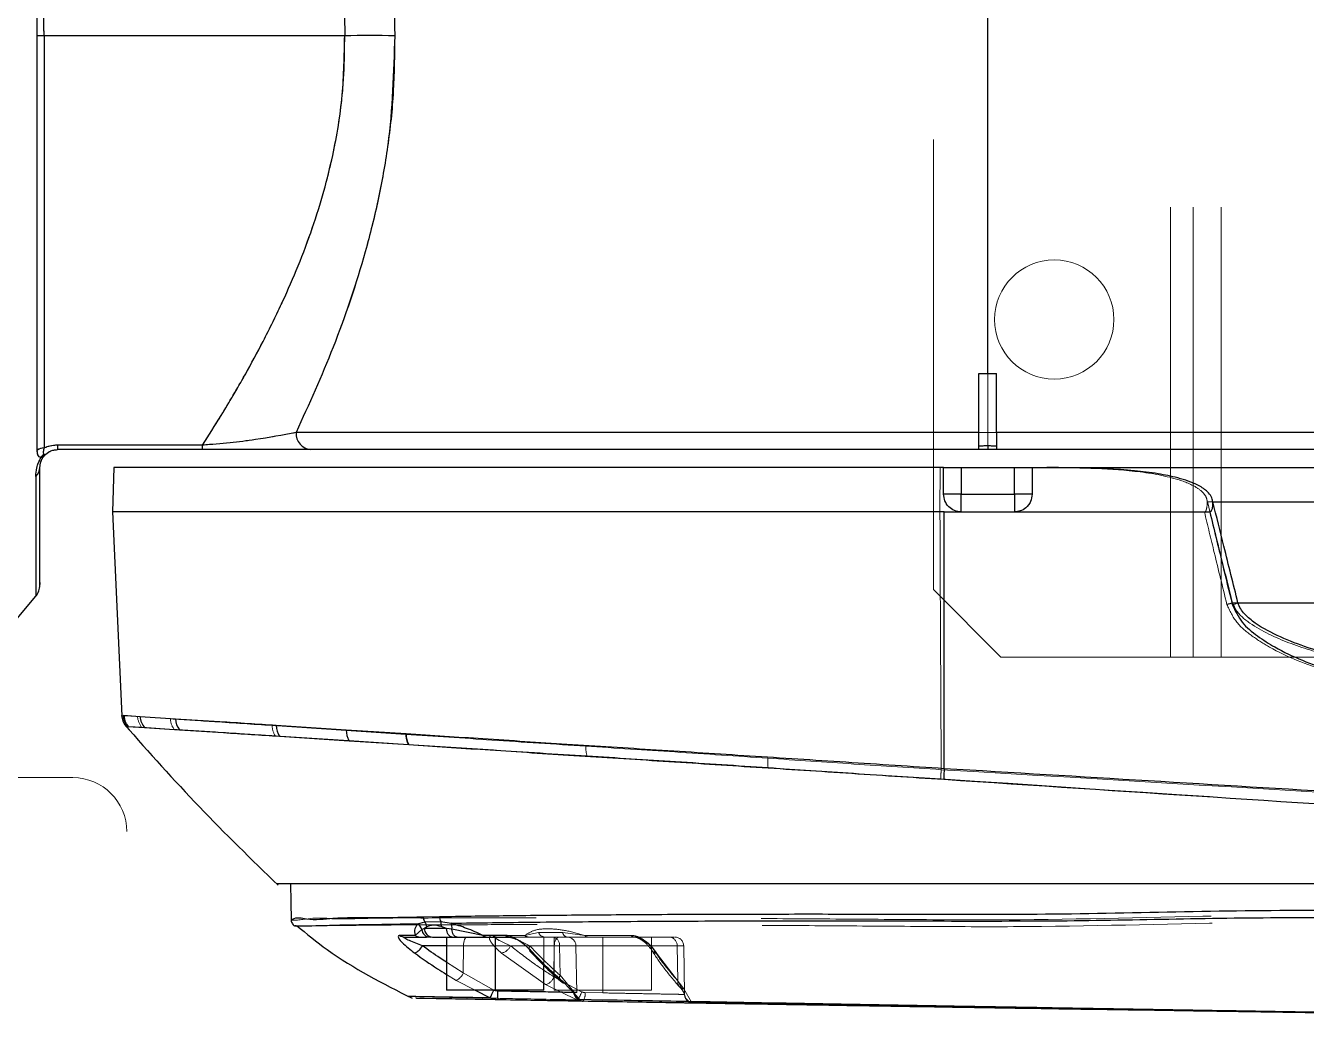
# Model space of a CAD drawing. Header units: millimetres. Extents: x 126 to 938, y 244 to 707.
# Drawn here: x 762.208 to 765.823, y 558.313 to 561.16 of the extents above; entities that cross this region are included whole.
import ezdxf

# ---------------------------------------------------------------- set-up
doc = ezdxf.new("R2010")
doc.units = ezdxf.units.MM
doc.linetypes.add('HIDDEN', pattern=[1.905, 1.27, -0.635])

msp = doc.modelspace()

# ---------------------------------------------------------------- linework, layer by layer
at = {"color": 7, "linetype": 'HIDDEN', "lineweight": 18}
for p, q in [((765.4393, 559.3777), (765.4393, 563.8227)), ((765.4393, 559.3777), (765.4393, 563.8227)), ((765.5033, 559.3777), (765.5033, 563.8227)), ((765.5828, 559.3777), (765.5828, 563.8227)), ((764.7703, 559.5682), (764.7703, 563.6322)), ((764.7703, 559.5682), (764.7703, 563.6322)), ((763.1082, 561.188), (763.109, 561.1312)), ((763.25, 561.1312), (763.2491, 561.188)), ((764.9237, 560.0112), (764.9237, 561.188)), ((762.2412, 561.1309), (762.2412, 559.9611)), ((762.2604, 559.9678), (762.2604, 561.1312)), ((762.2604, 561.1312), (763.109, 561.1312)), ((764.8987, 560.1778), (764.8987, 559.9729)), ((764.9487, 560.1779), (764.9487, 559.9729)), ((762.9718, 560.0112), (764.9237, 560.0112)), ((764.9237, 559.963), (764.9237, 560.0112)), ((764.9237, 560.0112), (766.1195, 560.0112)), ((762.2987, 559.9756), (762.7075, 559.9756)), ((762.2987, 559.963), (762.2987, 559.9756)), ((762.2987, 559.963), (762.7075, 559.963)), ((762.7075, 559.963), (762.7075, 559.9756)), ((762.7075, 559.963), (763.0136, 559.963)), ((763.0136, 559.963), (764.9237, 559.963)), ((764.8987, 559.9729), (764.8987, 559.963)), ((764.9237, 559.963), (766.1069, 559.963)), ((764.9487, 559.9729), (764.9487, 559.963)), ((762.2518, 559.9406), (762.262, 559.947)), ((762.2613, 559.9462), (762.2621, 559.947)), ((762.237, 559.549), (762.237, 559.8875)), ((762.2487, 559.9129), (762.2487, 559.5882)), ((764.7891, 559.9123), (762.4576, 559.9123)), ((764.7888, 559.7873), (764.7891, 559.9123)), ((765.0753, 559.9123), (764.7891, 559.9123)), ((764.7992, 559.8373), (764.7992, 559.9123)), ((765.0492, 559.9123), (765.0492, 559.8373)), ((766.6178, 559.9123), (765.0753, 559.9123)), ((766.686, 559.8157), (765.5439, 559.8157)), ((764.7888, 559.7873), (762.4532, 559.7873)), ((765.5352, 559.7873), (764.7888, 559.7873)), ((764.8492, 559.7873), (764.8025, 559.7873)), ((764.9992, 559.7873), (764.8492, 559.7873)), ((764.7703, 559.5682), (764.9608, 559.3777)), ((764.9608, 559.3777), (764.7703, 559.5682)), ((766.6928, 559.5303), (765.6148, 559.5303)), ((765.4393, 559.3777), (764.9608, 559.3777)), ((765.4393, 559.3777), (764.9608, 559.3777)), ((765.5033, 559.3777), (765.4393, 559.3777)), ((765.5828, 559.3777), (765.4393, 559.3777)), ((765.8488, 559.3777), (765.5033, 559.3777)), ((765.5033, 559.3777), (765.5828, 559.3777)), ((765.9284, 559.3777), (765.5828, 559.3777)), ((762.485, 559.2121), (762.4869, 559.2119)), ((762.4869, 559.2119), (762.5244, 559.2094)), ((762.5244, 559.2094), (762.617, 559.2032)), ((762.4989, 559.1818), (762.4971, 559.1819)), ((762.5362, 559.1794), (762.4989, 559.1818)), ((762.6279, 559.1735), (762.5362, 559.1794)), ((762.9042, 559.1842), (763.1135, 559.1704)), ((763.1208, 559.1417), (762.913, 559.1551)), ((763.1135, 559.1704), (763.2817, 559.1593)), ((763.2879, 559.1309), (763.1208, 559.1417)), ((762.3417, 559.0372), (760.4239, 559.0372)), ((762.3417, 559.0372), (760.4239, 559.0372)), ((763.2777, 558.5873), (763.454, 558.5873)), ((763.3396, 558.5873), (763.3497, 558.5873)), ((763.3497, 558.5873), (763.3569, 558.5873)), ((763.3958, 558.5873), (763.5333, 558.5873)), ((763.5333, 558.5873), (763.454, 558.5873)), ((763.5333, 558.5873), (763.5333, 558.4373)), ((763.6708, 558.5873), (763.5333, 558.5873)), ((763.5375, 558.5873), (763.7153, 558.5873)), ((763.627, 558.5873), (763.5375, 558.5873)), ((763.573, 558.5873), (763.6955, 558.5873)), ((763.6167, 558.592), (763.6563, 558.5998)), ((763.6726, 558.5873), (763.627, 558.5873)), ((763.6563, 558.5998), (763.7241, 558.5998)), ((763.6708, 558.5071), (763.6708, 558.5873)), ((763.7365, 558.5873), (763.6726, 558.5873)), ((763.7, 558.5873), (763.8375, 558.5873)), ((763.7, 558.5873), (763.7, 558.4373)), ((763.7153, 558.5873), (764.0387, 558.5873)), ((763.7241, 558.5998), (763.7862, 558.592)), ((763.7954, 558.5873), (763.7365, 558.5873)), ((763.9254, 558.5873), (763.7954, 558.5873)), ((763.8375, 558.5873), (763.8375, 558.4373)), ((763.8375, 558.5873), (763.8375, 558.4373)), ((763.975, 558.5873), (763.8375, 558.5873)), ((763.9254, 558.5873), (764.0244, 558.5873)), ((763.975, 558.4373), (763.975, 558.5873)), ((763.4442, 558.5627), (763.3958, 558.5627)), ((763.4437, 558.4861), (763.4442, 558.5627)), ((763.4442, 558.5627), (763.7614, 558.5627)), ((763.676, 558.4532), (763.5517, 558.5421)), ((763.577, 558.5627), (763.7003, 558.5627)), ((763.6312, 558.5627), (763.7154, 558.5627)), ((763.7003, 558.5627), (763.6993, 558.4751)), ((763.8375, 558.5627), (763.7003, 558.5627)), ((763.7614, 558.5627), (763.7154, 558.5627)), ((763.7154, 558.5627), (763.7166, 558.4794)), ((763.7614, 558.5627), (763.7637, 558.4304)), ((763.8375, 558.5627), (764.0646, 558.5627)), ((763.8375, 558.5627), (763.8375, 558.4296)), ((764.0474, 558.5627), (763.9735, 558.5627)), ((763.9893, 558.542), (764.0665, 558.441)), ((764.049, 558.4634), (764.0474, 558.5627)), ((764.068, 558.4256), (764.0656, 558.5627)), ((763.4437, 558.4861), (763.3958, 558.5166)), ((763.3958, 558.482), (763.4232, 558.4647)), ((763.5294, 558.4374), (763.4437, 558.4861)), ((763.6993, 558.4751), (763.7776, 558.4326)), ((763.7166, 558.4794), (763.7558, 558.4329)), ((763.3958, 558.4373), (763.5333, 558.4373)), ((763.4232, 558.4647), (763.4767, 558.4373)), ((763.5333, 558.4373), (763.6708, 558.4373)), ((763.7641, 558.4099), (763.676, 558.4532)), ((763.7, 558.4373), (763.8375, 558.4373)), ((763.975, 558.4373), (763.8375, 558.4373)), ((764.0679, 558.4267), (764.049, 558.4634)), ((764.0665, 558.441), (764.0881, 558.4037)), ((763.7584, 558.4305), (763.7637, 558.4304)), ((763.7641, 558.4099), (763.7812, 558.406)), ((763.7686, 558.412), (763.7654, 558.413)), ((763.7731, 558.4088), (763.7742, 558.4095)), ((763.7871, 558.4306), (763.8375, 558.4296)), ((764.0684, 558.4222), (764.068, 558.4256)), ((764.0925, 558.4007), (764.0881, 558.4037)), ((764.0881, 558.4037), (764.1489, 558.4026))]:
    msp.add_line(p, q, dxfattribs=at)
at = {"color": 7, "linetype": 'Continuous', "lineweight": 25}
for p, q in [((763.1082, 561.188), (763.109, 561.1312)), ((764.9237, 560.178), (764.9237, 561.188)), ((762.2412, 559.9611), (762.2412, 561.1309)), ((762.2604, 561.1312), (762.2604, 559.9678)), ((763.109, 561.1312), (762.2604, 561.1312)), ((764.8987, 560.0112), (764.8987, 560.1778)), ((764.9487, 560.0112), (764.9487, 560.1779)), ((764.8987, 560.0112), (762.9718, 560.0112)), ((764.8987, 559.963), (764.8987, 560.0112)), ((766.1195, 560.0112), (764.9487, 560.0112)), ((764.9487, 560.0112), (764.9487, 559.963)), ((762.7075, 559.9756), (762.2987, 559.9756)), ((762.2987, 559.9756), (762.2987, 559.963)), ((762.7075, 559.963), (762.2987, 559.963)), ((762.7075, 559.963), (762.7075, 559.9756)), ((763.0136, 559.963), (762.7075, 559.963)), ((764.8987, 559.963), (763.0136, 559.963)), ((764.9237, 559.963), (764.8987, 559.963)), ((764.9237, 559.9734), (764.9237, 559.963)), ((764.9487, 559.963), (764.9237, 559.963)), ((766.0959, 559.963), (764.9487, 559.963)), ((762.262, 559.947), (762.2518, 559.9406)), ((762.2613, 559.9462), (762.2623, 559.9473)), ((762.2621, 559.947), (762.2623, 559.9473)), ((762.237, 559.8875), (762.237, 559.549)), ((762.4576, 559.9123), (762.4532, 559.7873)), ((764.7992, 559.9123), (762.4576, 559.9123)), ((764.7992, 559.8373), (764.7992, 559.9123)), ((764.7992, 559.9123), (764.8492, 559.9123)), ((764.8492, 559.9123), (764.8492, 559.8373)), ((764.8492, 559.9123), (764.9992, 559.9123)), ((764.9992, 559.8373), (764.9992, 559.9123)), ((764.9992, 559.9123), (765.0492, 559.9123)), ((765.0492, 559.9123), (765.0904, 559.9123)), ((765.0492, 559.9123), (765.0492, 559.8373)), ((765.0904, 559.9123), (766.6178, 559.9123)), ((764.8492, 559.8373), (764.7992, 559.8373)), ((764.8492, 559.7873), (764.8492, 559.8373)), ((764.8492, 559.8373), (764.9992, 559.8373)), ((764.9992, 559.8373), (764.9992, 559.7873)), ((765.0492, 559.8373), (764.9992, 559.8373)), ((765.5592, 559.8157), (766.686, 559.8157)), ((762.4532, 559.7873), (762.4804, 559.2119)), ((764.801, 559.7873), (762.4532, 559.7873)), ((764.801, 559.0624), (764.801, 559.7873)), ((764.801, 559.7873), (764.8025, 559.7873)), ((764.8025, 559.7873), (764.9992, 559.7873)), ((764.9992, 559.7873), (765.5505, 559.7873)), ((762.1798, 559.4808), (762.237, 559.549)), ((765.63, 559.5303), (766.6928, 559.5303)), ((762.5317, 559.2091), (762.4836, 559.2122)), ((762.4836, 559.2122), (762.485, 559.2121)), ((762.6311, 559.2027), (762.5317, 559.2091)), ((762.4958, 559.182), (762.5436, 559.1789)), ((762.4971, 559.1819), (762.4958, 559.182)), ((762.5436, 559.1789), (762.6424, 559.1724)), ((763.1134, 559.1715), (762.9156, 559.1843)), ((763.2824, 559.1606), (763.1134, 559.1715)), ((762.925, 559.1541), (763.1216, 559.1413)), ((763.1216, 559.1413), (763.2895, 559.1304)), ((769.3642, 558.7373), (762.9185, 558.7373)), ((762.9717, 558.6184), (762.9716, 558.6184)), ((763.3154, 558.6249), (763.3347, 558.6303)), ((763.3307, 558.6445), (763.3762, 558.6452)), ((763.3405, 558.6161), (763.3338, 558.6118)), ((763.3347, 558.6303), (763.3801, 558.631)), ((763.3801, 558.631), (763.409, 558.6263)), ((763.3966, 558.6118), (763.3816, 558.6168)), ((763.3076, 558.5921), (763.2649, 558.5921)), ((763.2777, 558.5873), (763.3201, 558.5873)), ((763.3262, 558.6087), (763.3076, 558.5921)), ((763.3201, 558.5873), (763.3396, 558.5873)), ((763.3338, 558.6118), (763.3262, 558.6087)), ((763.3966, 558.6118), (763.3338, 558.6118)), ((763.3569, 558.5873), (763.4124, 558.5873)), ((763.3958, 558.5873), (763.3958, 558.4373)), ((763.4115, 558.6094), (763.3966, 558.6118)), ((763.499, 558.5921), (763.4115, 558.6094)), ((763.4124, 558.5873), (763.426, 558.5873)), ((763.426, 558.5873), (763.5101, 558.5873)), ((763.5623, 558.5921), (763.499, 558.5921)), ((763.5101, 558.5873), (763.573, 558.5873)), ((763.5333, 558.5873), (763.5333, 558.4373)), ((763.3958, 558.5627), (763.3282, 558.5627)), ((763.6708, 558.4373), (763.6708, 558.5071)), ((763.5333, 558.4373), (763.3958, 558.4373)), ((763.4767, 558.4373), (763.5194, 558.4153)), ((763.6708, 558.4373), (763.5333, 558.4373)), ((763.7722, 558.4107), (763.7281, 558.4578)), ((763.7728, 558.4107), (763.7686, 558.412)), ((763.8378, 558.4095), (763.7722, 558.4107))]:
    msp.add_line(p, q, dxfattribs=at)
at = {"color": 7, "linetype": 'Continuous', "lineweight": 25, "flags": 128}
for points in [[(763.2491, 561.188), (763.2496, 561.1562), (763.25, 561.1312)], [(762.9558, 558.7373), (762.9567, 558.6863), (762.9576, 558.6353)], [(763.4124, 558.5873), (763.4094, 558.5877), (763.4064, 558.5891), (763.4037, 558.5914), (763.4013, 558.5944), (763.3993, 558.5981), (763.3979, 558.6024), (763.3969, 558.607), (763.3966, 558.6118)], [(763.426, 558.5873), (763.4234, 558.5877), (763.4208, 558.5889), (763.4184, 558.5909), (763.4163, 558.5936), (763.4145, 558.5969), (763.413, 558.6008), (763.412, 558.605), (763.4115, 558.6094)], [(763.5409, 558.4102), (763.4111, 558.4125), (763.3333, 558.4139), (763.3214, 558.4141)]]:
    msp.add_lwpolyline(points, dxfattribs=at)
at = {"color": 7, "linetype": 'HIDDEN', "lineweight": 18, "flags": 128}
for points in [[(763.454, 558.5873), (763.4521, 558.5868), (763.4503, 558.5854), (763.4486, 558.5831), (763.4471, 558.5801), (763.4459, 558.5764), (763.445, 558.5721), (763.4444, 558.5675), (763.4442, 558.5627)], [(763.5265, 558.592), (763.5763, 558.592), (763.6167, 558.592)], [(763.7003, 558.5627), (763.7006, 558.5675), (763.7015, 558.5721), (763.7029, 558.5764), (763.7048, 558.5801), (763.707, 558.5831), (763.7096, 558.5854), (763.7124, 558.5868), (763.7153, 558.5873)], [(763.7862, 558.592), (763.8586, 558.592), (763.9171, 558.592)], [(763.7558, 558.4329), (763.7558, 558.429), (763.756, 558.4274)], [(763.7593, 558.4241), (763.7589, 558.4258), (763.7584, 558.4305)]]:
    msp.add_lwpolyline(points, dxfattribs=at)
at = {"color": 7, "linetype": 'Continuous', "lineweight": 25}
for centre, radius, start, end in [((762.2589, 560.6325), 0.4987, 89.827, 92.0275), ((763.1795, 556.8513), 4.2805, 89.0564, 90.9436), ((763.0178, 560.0089), 0.0461, 177.1193, 264.6729), ((762.2597, 559.9389), 0.0289, 88.7414, 129.853), ((762.2736, 559.9292), 0.0246, 122.2694, 152.4144), ((762.2941, 559.9153), 0.0449, 141.9252, 163.292), ((762.2135, 559.9137), 0.0352, 311.8702, 358.855), ((762.1988, 559.5811), 0.0499, 319.982, 0.0279), ((765.2468, 561.0442), 1.5617, 283.5975, 284.2047), ((762.5335, 559.2148), 0.05, 182.9803, 220.9769), ((762.5821, 559.2115), 0.0504, 182.697, 220.3171), ((762.6824, 559.2047), 0.0514, 182.1324, 218.8191), ((762.9707, 559.1849), 0.0551, 180.6107, 214.0588), ((763.1723, 559.1713), 0.059, 179.8067, 210.5887), ((763.3455, 559.1595), 0.0631, 179.058, 207.4798), ((763.3003, 558.6031), 0.0265, 12.2451, 55.2907), ((763.3595, 558.6449), 0.0288, 180.7031, 210.3922), ((763.3124, 558.613), 0.0282, 6.4305, 37.9495), ((763.4056, 558.6455), 0.0293, 180.6939, 209.7635), ((763.3526, 558.6209), 0.0292, 351.7881, 20.0848), ((763.3846, 558.6141), 0.0273, 350.2467, 26.71), ((763.2779, 558.6072), 0.02, 229.2122, 269.4722), ((763.3204, 558.6065), 0.0192, 228.3922, 269.3616), ((763.3503, 558.6115), 0.0242, 186.4421, 268.8015), ((763.3579, 558.6113), 0.0241, 178.8706, 267.7819), ((763.5105, 558.6033), 0.0161, 224.2737, 268.7762), ((763.5734, 558.6024), 0.0151, 222.7881, 268.478), ((763.2901, 558.5817), 0.0426, 292.2779, 333.4644), ((763.6417, 558.5543), 0.012, 192.3266, 268.2934), ((763.1361, 558.6019), 0.4264, 334.0546, 337.303), ((763.7359, 558.4252), 0.1956, 177.1924, 184.3929), ((763.7286, 558.4708), 0.013, 219.9801, 267.4448), ((763.7763, 558.4309), 0.0206, 189.7855, 258.4715), ((763.786, 558.4322), 0.0279, 196.8737, 222.8793)]:
    msp.add_arc(centre, radius, start, end, dxfattribs=at)
at = {"color": 7, "linetype": 'HIDDEN', "lineweight": 18}
for centre, radius, start, end in [((762.2589, 560.6325), 0.4987, 89.827, 92.0275), ((763.1795, 556.8513), 4.2805, 89.0564, 90.9436), ((765.1115, 560.3302), 0.1683, 0.0003, 179.9997), ((765.1115, 560.3302), 0.1683, 0.0003, 179.9997), ((765.1115, 560.3302), 0.1683, 180, 0), ((765.1115, 560.3302), 0.1683, 180, 0), ((763.0178, 560.0089), 0.0461, 177.1193, 264.6729), ((762.2597, 559.9389), 0.0289, 88.7414, 129.853), ((762.2736, 559.9292), 0.0246, 122.2694, 152.4144), ((762.2543, 559.9275), 0.00329, 156.5638, 167.2693), ((762.2135, 559.9137), 0.0352, 311.8702, 358.855), ((764.8492, 559.8373), 0.05, 180.0049, 270.0019), ((764.9992, 559.8373), 0.05, 269.9981, 359.9951), ((1151.9691, 561.3362), 387.1833, 180.229213, 180.336877), ((765.2108, 561.129), 1.649, 283.6035, 284.1789), ((762.5368, 559.2145), 0.05, 182.9489, 220.7791), ((762.5749, 559.2118), 0.0505, 182.7777, 219.9421), ((762.6682, 559.2052), 0.0513, 182.1987, 218.1893), ((762.9596, 559.185), 0.0554, 180.7718, 212.6461), ((763.1732, 559.1703), 0.0597, 179.9073, 208.6236), ((763.3458, 559.1584), 0.0642, 179.1842, 205.3453), ((763.8787, 559.1225), 0.0893, 177.8622, 195.6543), ((764.4662, 559.0827), 0.1632, 176.7124, 186.0412), ((762.3416, 558.8848), 0.1524, 0.0001, 89.9977), ((762.3416, 558.8848), 0.1524, 0.0001, 89.9977), ((763.5379, 558.6031), 0.0158, 224.2754, 268.7138), ((763.6275, 558.6018), 0.0145, 222.1346, 268.3778), ((763.674, 558.6059), 0.0187, 199.0384, 265.794), ((763.6927, 558.5646), 0.0228, 355.1556, 83.0436), ((763.7393, 558.6024), 0.0154, 189.6482, 259.4742), ((763.7364, 558.5623), 0.025, 0.9886, 90.0037), ((763.7959, 558.5995), 0.0123, 217.7537, 267.3703), ((763.926, 558.598), 0.0108, 213.8284, 266.3256), ((764.0234, 558.5632), 0.024, 358.6698, 87.5989), ((764.0406, 558.5622), 0.025, 1.012, 89.994), ((763.5438, 558.5777), 0.0365, 282.4358, 335.6352), ((763.6484, 558.5553), 0.0187, 156.6231, 190.9218), ((763.9896, 558.5585), 0.0166, 165.4955, 268.9172), ((763.4072, 558.5005), 0.0392, 294.1447, 338.4666), ((763.6679, 558.4851), 0.033, 284.1126, 342.2883), ((763.7331, 558.4728), 0.0178, 158.3769, 215.6445), ((763.7304, 558.4454), 0.049, 313.5251, 344.7561), ((764.0675, 558.4597), 0.0188, 168.7753, 267.1115), ((763.7829, 558.4302), 0.0242, 224.361, 268.8649), ((763.7548, 558.4253), 0.0327, 323.7511, 9.2322), ((764.0919, 558.4274), 0.024, 181.6105, 261.0609), ((764.0929, 558.4257), 0.025, 180.9948, 269.033)]:
    msp.add_arc(centre, radius, start, end, dxfattribs=at)
at = {"color": 7, "linetype": 'Continuous', "lineweight": 25}
for points, knots in [([(762.2412, 561.1309), (762.2412, 561.1416), (762.2411, 561.1606), (762.2406, 561.1796), (762.2404, 561.188)], [0, 0, 0, 0, 0.559889, 1, 1, 1, 1]), ([(762.2604, 561.1312), (762.2603, 561.1418), (762.2602, 561.1607), (762.2598, 561.1796), (762.2595, 561.188)], [0, 0, 0, 0, 0.560534, 1, 1, 1, 1]), ([(762.7075, 559.9756), (762.7252, 560.0035), (762.7668, 560.0689), (762.824, 560.1665), (762.8822, 560.2738), (762.9323, 560.3761), (762.979, 560.4828), (763.018, 560.5866), (763.0506, 560.6907), (763.0815, 560.8152), (763.1058, 560.9616), (763.1079, 561.0752), (763.109, 561.1312)], [0, 0, 0, 0, 0.079806, 0.187328, 0.273324, 0.374557, 0.462581, 0.554624, 0.642526, 0.725875, 0.864602, 1, 1, 1, 1]), ([(763.25, 561.1312), (763.2495, 561.0789), (763.2487, 560.9743), (763.2319, 560.8199), (763.2051, 560.6688), (763.1576, 560.4785), (763.083, 560.2572), (763.0078, 560.091), (762.9718, 560.0112)], [0, 0, 0, 0, 0.134762, 0.269503, 0.399506, 0.530144, 0.774554, 1, 1, 1, 1]), ([(764.8987, 560.1778), (764.9034, 560.1778), (764.9117, 560.178), (764.92, 560.178), (764.9237, 560.178)], [0, 0, 0, 0, 0.559875, 1, 1, 1, 1]), ([(764.9237, 560.178), (764.9284, 560.178), (764.9367, 560.178), (764.945, 560.1779), (764.9487, 560.1779)], [0, 0, 0, 0, 0.560078, 1, 1, 1, 1]), ([(762.9718, 560.0112), (762.9336, 560.0041), (762.8718, 559.9926), (762.7835, 559.9815), (762.7335, 559.9777), (762.7075, 559.9756)], [0, 0, 0, 0, 0.436499, 0.706567, 1, 1, 1, 1]), ([(762.2518, 559.9406), (762.25, 559.9412), (762.246, 559.9425), (762.2418, 559.9504), (762.2414, 559.9568), (762.2412, 559.9611)], [0, 0, 0, 0, 0.226373, 0.489828, 1, 1, 1, 1]), ([(762.2604, 559.9678), (762.2595, 559.9641), (762.2582, 559.9592), (762.258, 559.9525), (762.2598, 559.9508), (762.2605, 559.95)], [0, 0, 0, 0, 0.615186, 0.838298, 1, 1, 1, 1]), ([(762.2987, 559.9756), (762.2912, 559.9752), (762.278, 559.9744), (762.2657, 559.9698), (762.2604, 559.9678)], [0, 0, 0, 0, 0.569793, 1, 1, 1, 1]), ([(762.2605, 559.95), (762.2617, 559.9497), (762.2636, 559.9491), (762.2625, 559.9476), (762.262, 559.947)], [0, 0, 0, 0, 0.582197, 1, 1, 1, 1]), ([(762.262, 559.947), (762.2668, 559.9511), (762.2745, 559.9578), (762.2859, 559.9615), (762.2932, 559.9628), (762.2969, 559.9629), (762.2987, 559.963)], [0, 0, 0, 0, 0.4593183, 0.7304557, 0.8654785, 1, 1, 1, 1]), ([(764.9237, 559.9734), (764.919, 559.9734), (764.9107, 559.9733), (764.9024, 559.973), (764.8987, 559.9729)], [0, 0, 0, 0, 0.5602145, 1, 1, 1, 1]), ([(764.9487, 559.9729), (764.944, 559.973), (764.9357, 559.9733), (764.9274, 559.9734), (764.9237, 559.9734)], [0, 0, 0, 0, 0.559709, 1, 1, 1, 1]), ([(762.237, 559.8875), (762.2376, 559.8955), (762.2385, 559.9088), (762.2442, 559.9267), (762.2493, 559.936), (762.2518, 559.9406)], [0, 0, 0, 0, 0.430753, 0.715266, 1, 1, 1, 1]), ([(762.2487, 559.9129), (762.2492, 559.9183), (762.2498, 559.9254), (762.2528, 559.9329), (762.2543, 559.9361), (762.2556, 559.9384), (762.2571, 559.9406), (762.2591, 559.9436), (762.2609, 559.9456), (762.262, 559.947)], [0, 0, 0, 0, 0.428133, 0.569995, 0.641283, 0.712706, 0.78432, 0.855972, 1, 1, 1, 1]), ([(762.2487, 559.5882), (762.2487, 559.5876), (762.2487, 559.5675), (762.2487, 559.6961), (762.2487, 559.7549), (762.2487, 559.8548), (762.2487, 559.9129)], [0, 0, 0, 0, 0.005375, 0.178028, 0.521464, 1, 1, 1, 1]), ([(765.5583, 559.8166), (765.5581, 559.819), (765.5576, 559.8238), (765.5535, 559.8336), (765.5451, 559.8438), (765.5324, 559.8538), (765.5054, 559.8695), (765.462, 559.8838), (765.4012, 559.8962), (765.334, 559.9045), (765.2582, 559.9095), (765.1756, 559.912), (765.1194, 559.9122), (765.0904, 559.9123)], [0, 0, 0, 0, 0.014243, 0.029139, 0.063389, 0.092563, 0.126561, 0.251677, 0.365772, 0.501358, 0.660184, 0.824844, 1, 1, 1, 1]), ([(764.8492, 559.7873), (764.8426, 559.788), (764.8295, 559.7895), (764.813, 559.801), (764.8015, 559.8176), (764.7999, 559.8307), (764.7992, 559.8373)], [0, 0, 0, 0, 0.250194, 0.499923, 0.749206, 1, 1, 1, 1]), ([(765.0492, 559.8373), (765.0483, 559.8302), (765.0464, 559.8154), (765.0329, 559.7987), (765.0161, 559.7889), (765.0047, 559.7878), (764.9992, 559.7873)], [0, 0, 0, 0, 0.27022, 0.562359, 0.789711, 1, 1, 1, 1]), ([(765.5583, 559.8166), (765.5582, 559.8106), (765.5579, 559.8017), (765.5559, 559.7921), (765.5537, 559.7889), (765.5527, 559.7879), (765.5517, 559.7874), (765.5509, 559.7873), (765.5505, 559.7873)], [0, 0, 0, 0, 0.563381, 0.840251, 0.887299, 0.927878, 0.964308, 1, 1, 1, 1]), ([(765.5592, 559.8157), (765.559, 559.8159), (765.5588, 559.8162), (765.5585, 559.8165), (765.5583, 559.8166)], [0, 0, 0, 0, 0.5623, 1, 1, 1, 1]), ([(765.63, 559.5303), (765.6168, 559.5836), (765.5931, 559.6787), (765.5696, 559.7739), (765.5592, 559.8157)], [0, 0, 0, 0, 0.559994, 1, 1, 1, 1]), ([(765.5505, 559.7873), (765.5623, 559.7385), (765.5834, 559.6516), (765.6046, 559.5646), (765.6139, 559.5263)], [0, 0, 0, 0, 0.559992, 1, 1, 1, 1]), ([(765.6139, 559.5263), (765.6221, 559.5086), (765.6385, 559.473), (765.6847, 559.4361), (765.7659, 559.3847), (765.8924, 559.3354), (766.0605, 559.2936), (766.1754, 559.2877), (766.2328, 559.2847)], [0, 0, 0, 0, 0.083604, 0.167493, 0.250938, 0.501963, 0.750798, 1, 1, 1, 1]), ([(766.2353, 559.3373), (766.1803, 559.3396), (766.0699, 559.3444), (765.9067, 559.3777), (765.7749, 559.4196), (765.6892, 559.4638), (765.6532, 559.4934), (765.637, 559.5133), (765.6323, 559.5247), (765.63, 559.5303)], [0, 0, 0, 0, 0.251992, 0.505413, 0.760061, 0.883897, 0.943709, 0.972431, 1, 1, 1, 1]), ([(762.4792, 559.2124), (762.48, 559.2069), (762.4815, 559.1958), (762.4881, 559.1868), (762.4914, 559.1823)], [0, 0, 0, 0, 0.499944, 1, 1, 1, 1]), ([(762.9156, 559.1843), (762.8624, 559.1878), (762.7676, 559.194), (762.6727, 559.2001), (762.6311, 559.2027)], [0, 0, 0, 0, 0.560567, 1, 1, 1, 1]), ([(762.4873, 559.187), (762.5569, 559.1086), (762.696, 558.9521), (762.8461, 558.8063), (762.9211, 558.7334)], [0, 0, 0, 0, 0.500525, 1, 1, 1, 1]), ([(762.6424, 559.1724), (762.6838, 559.1698), (762.778, 559.1637), (762.8722, 559.1575), (762.925, 559.1541)], [0, 0, 0, 0, 0.439446, 1, 1, 1, 1]), ([(764.801, 559.0624), (764.7084, 559.0685), (764.5253, 559.0805), (764.2543, 559.0977), (763.9919, 559.1149), (763.7411, 559.1306), (763.5059, 559.146), (763.3547, 559.1559), (763.2824, 559.1606)], [0, 0, 0, 0, 0.183085, 0.361719, 0.535319, 0.701305, 0.85721, 1, 1, 1, 1]), ([(763.2895, 559.1304), (763.3614, 559.1257), (763.5116, 559.1159), (763.7455, 559.1006), (763.9949, 559.0849), (764.2557, 559.0678), (764.5252, 559.0506), (764.7073, 559.0386), (764.7994, 559.0325)], [0, 0, 0, 0, 0.142726, 0.298608, 0.464592, 0.638212, 0.816935, 1, 1, 1, 1]), ([(764.801, 559.0624), (764.8007, 559.0571), (764.8, 559.0471), (764.7996, 559.0371), (764.7994, 559.0325)], [0, 0, 0, 0, 0.534005, 1, 1, 1, 1]), ([(770.0323, 558.7373), (769.0558, 558.7983), (767.6957, 558.8834), (765.9521, 558.994), (765.1847, 559.0396), (764.801, 559.0624)], [0, 0, 0, 0, 0.560008, 0.780009, 1, 1, 1, 1]), ([(764.7994, 559.0325), (765.3067, 558.9992), (766.3211, 558.9326), (767.8427, 558.8348), (768.857, 558.7698), (769.3642, 558.7373)], [0, 0, 0, 0, 0.333405, 0.66669, 1, 1, 1, 1]), ([(763.3762, 558.6452), (763.4362, 558.6461), (763.5647, 558.6481), (763.7689, 558.6497), (763.9955, 558.6515), (764.2378, 558.6522), (764.4903, 558.6525), (764.7904, 558.6514), (765.1368, 558.6512), (765.5275, 558.6611), (765.9171, 558.6646), (766.5177, 558.6578), (767.3296, 558.6627), (768.353, 558.6679), (769.0344, 558.6871), (769.3746, 558.6967)], [0, 0, 0, 0, 0.029984, 0.064291, 0.102142, 0.143265, 0.185498, 0.228419, 0.293352, 0.358719, 0.423832, 0.488189, 0.659104, 0.829822, 1, 1, 1, 1]), ([(763.409, 558.6263), (763.4873, 558.6274), (763.6563, 558.6299), (763.9269, 558.6317), (764.2249, 558.6332), (764.5401, 558.6332), (764.8627, 558.6323), (765.189, 558.6327), (765.5167, 558.6403), (765.9087, 558.6442), (766.3633, 558.6375), (766.8806, 558.6398), (767.3966, 558.6417), (767.9123, 558.6454), (768.2559, 558.6501), (768.4276, 558.6524)], [0, 0, 0, 0, 0.046829, 0.101052, 0.161699, 0.224968, 0.289457, 0.354551, 0.420035, 0.485387, 0.588871, 0.69177, 0.794595, 0.897346, 1, 1, 1, 1]), ([(762.9576, 558.6377), (762.9577, 558.6359), (762.958, 558.6321), (762.9601, 558.6268), (762.9631, 558.622), (762.9659, 558.6196), (762.9673, 558.6183)], [0, 0, 0, 0, 0.246766, 0.49992, 0.752985, 1, 1, 1, 1]), ([(762.9716, 558.6184), (762.971, 558.6185), (762.9589, 558.6189), (763.0359, 558.6192), (763.0732, 558.6211), (763.1928, 558.6231), (763.2709, 558.6243), (763.3154, 558.6249)], [0, 0, 0, 0, 0.00447, 0.09983, 0.299559, 0.602031, 1, 1, 1, 1]), ([(762.9622, 558.6378), (762.9623, 558.6379), (762.9733, 558.6447), (763.0148, 558.6329), (763.0869, 558.6437), (763.1981, 558.6415), (763.2829, 558.6434), (763.3307, 558.6445)], [0, 0, 0, 0, 0.000704, 0.104993, 0.308099, 0.609481, 1, 1, 1, 1]), ([(762.9729, 558.6202), (763.0014, 558.5968), (763.101, 558.5148), (763.2166, 558.4563), (763.2992, 558.4145)], [0, 0, 0, 0, 0.285211, 1, 1, 1, 1]), ([(763.3154, 558.6249), (763.3118, 558.6204), (763.3044, 558.6107), (763.3065, 558.5985), (763.3076, 558.5921)], [0, 0, 0, 0, 0.470348, 1, 1, 1, 1]), ([(763.3816, 558.6168), (763.3739, 558.6188), (763.36, 558.6226), (763.3465, 558.6181), (763.3405, 558.6161)], [0, 0, 0, 0, 0.554401, 1, 1, 1, 1]), ([(763.499, 558.5921), (763.4837, 558.599), (763.4544, 558.6122), (763.4237, 558.6217), (763.409, 558.6263)], [0, 0, 0, 0, 0.520998, 1, 1, 1, 1]), ([(763.2649, 558.5921), (763.2631, 558.5918), (763.2594, 558.5911), (763.2621, 558.5806), (763.2775, 558.5655), (763.2941, 558.5521), (763.3062, 558.5423)], [0, 0, 0, 0, 0.064246, 0.129671, 0.361109, 1, 1, 1, 1]), ([(763.3282, 558.5627), (763.316, 558.5673), (763.2994, 558.5737), (763.2816, 558.5818), (763.2771, 558.5851), (763.2758, 558.5862), (763.2765, 558.5874), (763.2772, 558.5873), (763.2777, 558.5873)], [0, 0, 0, 0, 0.664112, 0.905328, 0.943985, 0.965042, 0.976578, 1, 1, 1, 1]), ([(763.6413, 558.5423), (763.6305, 558.5528), (763.6133, 558.5694), (763.5892, 558.584), (763.5738, 558.5907), (763.5659, 558.5917), (763.5623, 558.5921)], [0, 0, 0, 0, 0.474651, 0.750189, 0.886302, 1, 1, 1, 1]), ([(763.573, 558.5873), (763.5737, 558.5872), (763.5755, 558.5871), (763.5784, 558.5864), (763.5819, 558.5854), (763.5864, 558.5839), (763.5897, 558.5825), (763.5917, 558.5816)], [0, 0, 0, 0, 0.114741, 0.265502, 0.451453, 0.671252, 1, 1, 1, 1]), ([(763.3062, 558.5423), (763.3276, 558.5271), (763.357, 558.5062), (763.3875, 558.4871), (763.3958, 558.482)], [0, 0, 0, 0, 0.72901, 1, 1, 1, 1]), ([(763.3958, 558.5166), (763.39, 558.5203), (763.3669, 558.5348), (763.3447, 558.5508), (763.3282, 558.5627)], [0, 0, 0, 0, 0.25361, 1, 1, 1, 1]), ([(763.6319, 558.5472), (763.6447, 558.5337), (763.6725, 558.5044), (763.7025, 558.4772), (763.7187, 558.4624)], [0, 0, 0, 0, 0.458222, 1, 1, 1, 1]), ([(763.7281, 558.4578), (763.7115, 558.4728), (763.6815, 558.5), (763.6537, 558.5292), (763.6413, 558.5423)], [0, 0, 0, 0, 0.554192, 1, 1, 1, 1]), ([(763.5406, 558.4348), (763.5384, 558.4349), (763.5345, 558.4352), (763.531, 558.4367), (763.5294, 558.4374)], [0, 0, 0, 0, 0.556468, 1, 1, 1, 1]), ([(763.7637, 558.4304), (763.7583, 558.4306), (763.7367, 558.431), (763.6946, 558.4318), (763.6432, 558.4328), (763.5904, 558.4338), (763.5581, 558.4344), (763.5406, 558.4348)], [0, 0, 0, 0, 0.0718622, 0.2909193, 0.5657579, 0.7636312, 1, 1, 1, 1]), ([(763.5194, 558.4153), (763.4755, 558.4161), (763.403, 558.4175), (763.3609, 558.4181), (763.2793, 558.4197), (763.2923, 558.4194), (763.2933, 558.4193)], [0, 0, 0, 0, 0.51125, 0.843793, 0.988261, 1, 1, 1, 1]), ([(763.5409, 558.4102), (763.5372, 558.4105), (763.5298, 558.411), (763.5229, 558.4139), (763.5194, 558.4153)], [0, 0, 0, 0, 0.494223, 1, 1, 1, 1]), ([(763.7824, 558.406), (763.7811, 558.406), (763.7591, 558.4064), (763.7104, 558.4072), (763.6312, 558.4086), (763.5727, 558.4096), (763.5409, 558.4102)], [0, 0, 0, 0, 0.016142, 0.272781, 0.604822, 1, 1, 1, 1]), ([(763.6817, 558.4081), (763.6976, 558.4081), (763.7236, 558.4079), (763.7541, 558.4076), (763.7686, 558.4085), (763.7731, 558.4088)], [0, 0, 0, 0, 0.522653, 0.851504, 1, 1, 1, 1]), ([(763.759, 558.4196), (763.7614, 558.4166), (763.7654, 558.4116), (763.7735, 558.4073), (763.7785, 558.4065), (763.7811, 558.4061)], [0, 0, 0, 0, 0.434425, 0.703309, 1, 1, 1, 1]), ([(763.7722, 558.4107), (763.7738, 558.4093), (763.7768, 558.4068), (763.7806, 558.4063), (763.7824, 558.406)], [0, 0, 0, 0, 0.542313, 1, 1, 1, 1]), ([(766.0867, 558.3703), (766.0601, 558.3706), (765.9325, 558.3724), (765.7081, 558.3755), (765.4109, 558.3799), (765.113, 558.3843), (764.8173, 558.3889), (764.5301, 558.3935), (764.2613, 558.3979), (764.0133, 558.402), (763.8562, 558.4047), (763.7824, 558.406)], [0, 0, 0, 0, 0.0345573, 0.1661321, 0.2921827, 0.4214934, 0.553997, 0.6771246, 0.795403, 0.9039404, 1, 1, 1, 1]), ([(766.0867, 558.3715), (766.0404, 558.3722), (765.9185, 558.3739), (765.7238, 558.3768), (765.5007, 558.3807), (765.2765, 558.3843), (765.0471, 558.3882), (764.7966, 558.3925), (764.531, 558.397), (764.2586, 558.4019), (764.0287, 558.406), (763.8909, 558.4085), (763.8378, 558.4095)], [0, 0, 0, 0, 0.061677, 0.162657, 0.2597, 0.359266, 0.461767, 0.565734, 0.693332, 0.816171, 0.929048, 1, 1, 1, 1]), ([(764.1489, 558.4026), (764.2101, 558.4015), (764.3576, 558.3987), (764.5949, 558.3945), (764.8606, 558.39), (765.125, 558.3856), (765.3821, 558.3815), (765.6329, 558.3775), (765.8668, 558.3739), (766.0185, 558.3718), (766.0867, 558.3709)], [0, 0, 0, 0, 0.0948222, 0.2283271, 0.3673517, 0.5061198, 0.6378125, 0.7652443, 0.8944281, 1, 1, 1, 1])]:
    msp.add_open_spline(points, degree=3, knots=knots, dxfattribs=at)
at = {"color": 7, "linetype": 'HIDDEN', "lineweight": 18}
for points, knots in [([(762.2404, 561.188), (762.2406, 561.1773), (762.2411, 561.1583), (762.2412, 561.1393), (762.2412, 561.1309)], [0, 0, 0, 0, 0.560101, 1, 1, 1, 1]), ([(762.2595, 561.188), (762.2598, 561.1774), (762.2603, 561.1585), (762.2603, 561.1396), (762.2604, 561.1312)], [0, 0, 0, 0, 0.559481, 1, 1, 1, 1]), ([(763.109, 561.1312), (763.1087, 561.094), (763.1082, 561.0189), (763.0963, 560.9059), (763.0786, 560.8055), (763.0573, 560.7171), (763.035, 560.64), (763.0085, 560.561), (762.9792, 560.4845), (762.9467, 560.4086), (762.9108, 560.3319), (762.873, 560.2569), (762.8327, 560.1827), (762.7905, 560.1092), (762.748, 560.0391), (762.7193, 559.9942), (762.7075, 559.9756)], [0, 0, 0, 0, 0.089913, 0.181295, 0.274176, 0.33623, 0.400902, 0.468046, 0.537457, 0.598878, 0.667336, 0.742107, 0.801805, 0.87132, 0.946754, 1, 1, 1, 1]), ([(762.9718, 560.0112), (762.9963, 560.0647), (763.0468, 560.1746), (763.1134, 560.3469), (763.167, 560.5147), (763.206, 560.6743), (763.2426, 560.8748), (763.247, 561.0281), (763.25, 561.1312)], [0, 0, 0, 0, 0.151741, 0.311532, 0.475727, 0.605477, 0.734623, 1, 1, 1, 1]), ([(762.7075, 559.9756), (762.7335, 559.9777), (762.7834, 559.9815), (762.8717, 559.9926), (762.9335, 560.0041), (762.9718, 560.0112)], [0, 0, 0, 0, 0.293726, 0.562756, 1, 1, 1, 1]), ([(762.2412, 559.9611), (762.2415, 559.9563), (762.2418, 559.9496), (762.2466, 559.9421), (762.2502, 559.9411), (762.2518, 559.9406)], [0, 0, 0, 0, 0.567313, 0.797937, 1, 1, 1, 1]), ([(762.2605, 559.95), (762.2598, 559.9508), (762.258, 559.9525), (762.2582, 559.9592), (762.2595, 559.9641), (762.2604, 559.9678)], [0, 0, 0, 0, 0.160922, 0.383273, 1, 1, 1, 1]), ([(762.2987, 559.9756), (762.2921, 559.9753), (762.2789, 559.9746), (762.2665, 559.97), (762.2604, 559.9678)], [0, 0, 0, 0, 0.503777, 1, 1, 1, 1]), ([(762.262, 559.947), (762.2625, 559.9476), (762.2636, 559.9491), (762.2617, 559.9497), (762.2605, 559.95)], [0, 0, 0, 0, 0.417803, 1, 1, 1, 1]), ([(762.2987, 559.963), (762.2969, 559.9629), (762.2932, 559.9628), (762.2859, 559.9615), (762.2745, 559.9578), (762.2668, 559.9511), (762.262, 559.947)], [0, 0, 0, 0, 0.1345215, 0.2695443, 0.5406817, 1, 1, 1, 1]), ([(762.2518, 559.9406), (762.249, 559.9354), (762.2435, 559.9252), (762.2382, 559.9072), (762.2374, 559.8945), (762.237, 559.8875)], [0, 0, 0, 0, 0.318591, 0.620845, 1, 1, 1, 1]), ([(762.262, 559.947), (762.2609, 559.9456), (762.2591, 559.9436), (762.2571, 559.9406), (762.2556, 559.9384), (762.2543, 559.9361), (762.2528, 559.9329), (762.2498, 559.9254), (762.2492, 559.9183), (762.2487, 559.9129)], [0, 0, 0, 0, 0.144028, 0.21568, 0.287294, 0.358717, 0.430005, 0.571867, 1, 1, 1, 1]), ([(765.0753, 559.9123), (765.1581, 559.9118), (765.2822, 559.911), (765.4261, 559.8907), (765.4952, 559.8678), (765.5265, 559.8479), (765.5383, 559.8334), (765.5423, 559.8238), (765.5428, 559.819), (765.5431, 559.8166)], [0, 0, 0, 0, 0.50009, 0.749825, 0.874805, 0.937388, 0.971114, 0.985871, 1, 1, 1, 1]), ([(765.5431, 559.8166), (765.543, 559.8093), (765.5428, 559.7999), (765.5396, 559.7901), (765.5374, 559.7879), (765.5362, 559.7873), (765.5355, 559.7873), (765.5352, 559.7873)], [0, 0, 0, 0, 0.687372, 0.875977, 0.941536, 0.970861, 1, 1, 1, 1]), ([(765.5431, 559.8166), (765.5432, 559.8165), (765.5435, 559.8162), (765.5438, 559.8159), (765.5439, 559.8157)], [0, 0, 0, 0, 0.5623001, 1, 1, 1, 1]), ([(765.5439, 559.8157), (765.5571, 559.7625), (765.5807, 559.6673), (765.6044, 559.5721), (765.6148, 559.5303)], [0, 0, 0, 0, 0.559999, 1, 1, 1, 1]), ([(765.5987, 559.5263), (765.5868, 559.575), (765.5656, 559.662), (765.5445, 559.749), (765.5352, 559.7873)], [0, 0, 0, 0, 0.559997, 1, 1, 1, 1]), ([(766.2175, 559.2847), (766.16, 559.2877), (766.0452, 559.2936), (765.8773, 559.3353), (765.751, 559.3845), (765.6698, 559.4359), (765.6233, 559.4729), (765.6069, 559.5085), (765.5987, 559.5263)], [0, 0, 0, 0, 0.249211, 0.497778, 0.748188, 0.83195, 0.916152, 1, 1, 1, 1]), ([(765.6148, 559.5303), (765.6171, 559.5247), (765.627, 559.5012), (765.6807, 559.4577), (765.7729, 559.4153), (765.9053, 559.3748), (766.0548, 559.3444), (766.1652, 559.3396), (766.2202, 559.3373)], [0, 0, 0, 0, 0.0276404, 0.1159291, 0.3032608, 0.49456, 0.7478403, 1, 1, 1, 1]), ([(762.617, 559.2032), (762.6586, 559.2005), (762.7544, 559.1942), (762.8502, 559.1878), (762.9042, 559.1842)], [0, 0, 0, 0, 0.435327, 1, 1, 1, 1]), ([(762.913, 559.1551), (762.8593, 559.1586), (762.7643, 559.1648), (762.6692, 559.1709), (762.6279, 559.1735)], [0, 0, 0, 0, 0.564796, 1, 1, 1, 1]), ([(763.2817, 559.1593), (763.3626, 559.1539), (763.5319, 559.1427), (763.7012, 559.1316), (763.7895, 559.1258)], [0, 0, 0, 0, 0.477912, 1, 1, 1, 1]), ([(763.7928, 559.0984), (763.7049, 559.104), (763.5366, 559.1148), (763.3683, 559.1257), (763.2879, 559.1309)], [0, 0, 0, 0, 0.522262, 1, 1, 1, 1]), ([(763.7895, 559.1258), (763.8733, 559.1205), (764.0446, 559.1096), (764.2158, 559.098), (764.3032, 559.092)], [0, 0, 0, 0, 0.48913, 1, 1, 1, 1]), ([(764.3039, 559.0655), (764.2168, 559.0713), (764.0465, 559.0827), (763.8761, 559.0933), (763.7928, 559.0984)], [0, 0, 0, 0, 0.510951, 1, 1, 1, 1]), ([(764.3032, 559.092), (764.384, 559.0865), (764.547, 559.0754), (764.7101, 559.065), (764.7924, 559.0597)], [0, 0, 0, 0, 0.495427, 1, 1, 1, 1]), ([(764.7911, 559.0337), (764.7091, 559.0389), (764.5467, 559.0491), (764.3843, 559.0601), (764.3039, 559.0655)], [0, 0, 0, 0, 0.504487, 1, 1, 1, 1]), ([(764.7924, 559.0597), (764.7921, 559.0546), (764.7916, 559.046), (764.7912, 559.0373), (764.7911, 559.0337)], [0, 0, 0, 0, 0.585614, 1, 1, 1, 1]), ([(764.7924, 559.0597), (765.2777, 559.0309), (766.2483, 558.9733), (767.981, 558.8613), (769.2288, 558.7843), (769.9913, 558.7373)], [0, 0, 0, 0, 0.27999, 0.559993, 1, 1, 1, 1]), ([(769.3521, 558.7373), (768.8453, 558.7699), (767.8318, 558.8352), (766.3114, 558.9333), (765.2979, 559.0002), (764.7911, 559.0337)], [0, 0, 0, 0, 0.333328, 0.666622, 1, 1, 1, 1]), ([(762.9185, 558.7373), (762.918, 558.7373), (762.9117, 558.7373), (762.955, 558.7373), (762.9776, 558.7373), (763.0569, 558.7373), (763.1457, 558.7373), (763.2647, 558.7373), (763.4034, 558.7373), (763.5634, 558.7373), (763.7417, 558.7373), (763.9372, 558.7373), (764.1476, 558.7373), (764.3693, 558.7373), (764.609, 558.7373), (764.8618, 558.7373), (765.0567, 558.7373), (765.1829, 558.7373), (765.241, 558.7373), (765.3006, 558.7373), (765.3617, 558.7373), (765.4242, 558.7373), (765.4882, 558.7373), (765.5333, 558.7373), (765.6109, 558.7373), (765.7173, 558.7373), (765.8726, 558.7373), (766.0242, 558.7373), (766.1758, 558.7373), (766.3207, 558.7373), (766.4602, 558.7373), (766.5841, 558.7373), (766.7059, 558.7373), (766.8327, 558.7373), (766.9813, 558.7373), (767.1128, 558.7373), (767.2168, 558.7373), (767.2832, 558.7373), (767.3401, 558.7373), (767.3875, 558.7373), (767.4254, 558.7373), (767.5512, 558.7373), (767.7573, 558.7373), (768.0363, 558.7373), (768.2986, 558.7373), (768.5629, 558.7373), (768.8335, 558.7373), (769.0992, 558.7373), (769.27, 558.7373), (769.3521, 558.7373)], [0, 0, 0, 0, 0.000191, 0.002743, 0.009392, 0.020065, 0.034651, 0.05294, 0.074717, 0.099605, 0.127403, 0.157893, 0.190683, 0.225485, 0.261259, 0.302373, 0.343331, 0.352137, 0.361169, 0.370429, 0.379915, 0.389628, 0.399567, 0.409734, 0.410675, 0.435755, 0.459297, 0.483061, 0.50643, 0.529941, 0.550642, 0.571428, 0.5877, 0.607408, 0.630552, 0.656928, 0.668717, 0.679031, 0.687872, 0.695239, 0.701134, 0.705554, 0.753869, 0.797207, 0.835568, 0.87614, 0.920416, 0.961702, 1, 1, 1, 1]), ([(769.3639, 558.7373), (769.1506, 558.7373), (768.7236, 558.7373), (768.0829, 558.7373), (767.4416, 558.7373), (766.7993, 558.7373), (766.1535, 558.7373), (765.6144, 558.7373), (765.1837, 558.7373), (764.8664, 558.7373), (764.5574, 558.7373), (764.2616, 558.7373), (763.9844, 558.7373), (763.7176, 558.7373), (763.4697, 558.7373), (763.2613, 558.7373), (763.0925, 558.7373), (763.0201, 558.7373), (762.9378, 558.7373), (763.0359, 558.7373), (763.1093, 558.7373), (763.2919, 558.7373), (763.5076, 558.7373), (763.7642, 558.7373), (764.0368, 558.7373), (764.3192, 558.7373), (764.6174, 558.7373), (764.9265, 558.7373), (765.2408, 558.7373), (765.636, 558.7373), (766.1088, 558.7373), (766.6571, 558.7373), (767.2025, 558.7373), (767.7462, 558.7373), (768.2896, 558.7373), (768.8323, 558.7373), (769.1939, 558.7373), (769.3745, 558.7373)], [0, 0, 0, 0, 0.049897, 0.099865, 0.149865, 0.199879, 0.250103, 0.300914, 0.325964, 0.350857, 0.37513, 0.39822, 0.42005, 0.439937, 0.460747, 0.477581, 0.489925, 0.497331, 0.499589, 0.502591, 0.510815, 0.523865, 0.541482, 0.562876, 0.583324, 0.605378, 0.628904, 0.653068, 0.677675, 0.702413, 0.745509, 0.788252, 0.830666, 0.873061, 0.915428, 0.957753, 1, 1, 1, 1]), ([(769.3641, 558.6967), (769.1562, 558.6905), (768.7403, 558.6779), (768.1158, 558.6668), (767.4906, 558.6593), (766.8652, 558.6541), (766.2384, 558.6545), (765.6084, 558.6499), (765.0951, 558.6342), (764.7006, 558.6367), (764.4308, 558.6387), (764.1715, 558.6401), (763.9278, 558.641), (763.7044, 558.6418), (763.5058, 558.6417), (763.3319, 558.6407), (763.197, 558.6416), (763.0732, 558.6362), (763.0327, 558.6444), (762.9514, 558.6315), (762.9622, 558.6378), (762.9622, 558.6378)], [0, 0, 0, 0, 0.097422, 0.194984, 0.292638, 0.390347, 0.488021, 0.586321, 0.685524, 0.728592, 0.771144, 0.811979, 0.85008, 0.885331, 0.916528, 0.943514, 0.965755, 0.982679, 0.994223, 0.999961, 1, 1, 1, 1]), ([(769.3662, 558.6776), (769.1593, 558.6712), (768.7451, 558.6584), (768.1234, 558.647), (767.5011, 558.6391), (766.8784, 558.6337), (766.2542, 558.6333), (765.6269, 558.6304), (765.1161, 558.6149), (764.724, 558.6173), (764.4558, 558.6193), (764.1978, 558.6207), (763.9547, 558.6216), (763.7316, 558.6225), (763.5315, 558.6223), (763.3584, 558.6218), (763.2151, 558.6213), (763.104, 558.6197), (763.0275, 558.6197), (762.9871, 558.6178), (762.9726, 558.6184), (762.9717, 558.6184)], [0, 0, 0, 0, 0.097123, 0.194371, 0.291702, 0.389084, 0.486485, 0.584519, 0.683345, 0.726172, 0.768442, 0.809167, 0.847204, 0.882484, 0.913849, 0.941058, 0.963687, 0.98107, 0.993178, 0.999588, 1, 1, 1, 1]), ([(763.5517, 558.5421), (763.546, 558.547), (763.5355, 558.556), (763.5244, 558.5687), (763.5188, 558.5785), (763.5167, 558.585), (763.5188, 558.5902), (763.5228, 558.5918), (763.5252, 558.592), (763.5265, 558.592)], [0, 0, 0, 0, 0.324869, 0.607841, 0.72524, 0.819197, 0.895535, 0.941441, 1, 1, 1, 1]), ([(763.6955, 558.5873), (763.7037, 558.5873), (763.7123, 558.5873), (763.7248, 558.5873), (763.7391, 558.5873), (763.7275, 558.5873), (763.7096, 558.5873), (763.6753, 558.5873), (763.6309, 558.5873), (763.5823, 558.5873), (763.5494, 558.5873), (763.5333, 558.5873)], [0, 0, 0, 0, 0.1013604, 0.1051338, 0.1623057, 0.1645152, 0.2431607, 0.3925823, 0.5885259, 0.7996127, 1, 1, 1, 1]), ([(763.5375, 558.5873), (763.5369, 558.5872), (763.5359, 558.5872), (763.5345, 558.5866), (763.5347, 558.5851), (763.5381, 558.5816), (763.5521, 558.5733), (763.5664, 558.5672), (763.577, 558.5627)], [0, 0, 0, 0, 0.035901, 0.057059, 0.07646, 0.109963, 0.33304, 1, 1, 1, 1]), ([(763.5917, 558.5816), (763.5951, 558.5802), (763.6086, 558.5748), (763.6215, 558.5679), (763.6312, 558.5627)], [0, 0, 0, 0, 0.249996, 1, 1, 1, 1]), ([(763.6167, 558.592), (763.6254, 558.5972), (763.6456, 558.6093), (763.6865, 558.6116), (763.7344, 558.6067), (763.7683, 558.5971), (763.7862, 558.592)], [0, 0, 0, 0, 0.172028, 0.398909, 0.680882, 1, 1, 1, 1]), ([(763.9171, 558.592), (763.9191, 558.5919), (763.9232, 558.5917), (763.9317, 558.5898), (763.942, 558.5857), (763.9532, 558.5791), (763.9655, 558.5697), (763.9781, 558.5577), (763.9857, 558.547), (763.9893, 558.542)], [0, 0, 0, 0, 0.0656993, 0.1367291, 0.2858509, 0.4296642, 0.5637476, 0.7987022, 1, 1, 1, 1]), ([(763.9735, 558.5627), (763.9666, 558.5678), (763.9555, 558.5758), (763.9421, 558.5827), (763.9349, 558.5854), (763.9314, 558.5864), (763.9282, 558.5871), (763.9263, 558.5872), (763.9254, 558.5873)], [0, 0, 0, 0, 0.4705275, 0.7499393, 0.8249778, 0.8919597, 0.9503936, 1, 1, 1, 1]), ([(763.9314, 558.5864), (763.9324, 558.5861), (763.9346, 558.5854), (763.9389, 558.5837), (763.9467, 558.5797), (763.9609, 558.5693), (763.9699, 558.5572), (763.9758, 558.5492)], [0, 0, 0, 0, 0.054052, 0.112983, 0.238187, 0.496833, 1, 1, 1, 1]), ([(763.577, 558.5627), (763.5992, 558.5452), (763.6387, 558.5142), (763.6809, 558.487), (763.6993, 558.4751)], [0, 0, 0, 0, 0.562877, 1, 1, 1, 1]), ([(763.6312, 558.5627), (763.6467, 558.5464), (763.6742, 558.5176), (763.7038, 558.4909), (763.7166, 558.4794)], [0, 0, 0, 0, 0.565775, 1, 1, 1, 1]), ([(764.049, 558.4634), (764.0343, 558.4805), (764.0071, 558.5121), (763.9841, 558.5468), (763.9735, 558.5627)], [0, 0, 0, 0, 0.54126, 1, 1, 1, 1]), ([(763.9758, 558.5492), (763.9869, 558.5325), (764.0106, 558.4969), (764.0384, 558.4646), (764.0532, 558.4474)], [0, 0, 0, 0, 0.470362, 1, 1, 1, 1]), ([(763.7558, 558.4329), (763.7562, 558.4321), (763.7568, 558.431), (763.758, 558.4307), (763.7584, 558.4305)], [0, 0, 0, 0, 0.667778, 1, 1, 1, 1]), ([(763.7776, 558.4326), (763.7793, 558.4319), (763.7824, 558.4308), (763.7857, 558.4307), (763.7871, 558.4306)], [0, 0, 0, 0, 0.559788, 1, 1, 1, 1]), ([(764.0532, 558.4474), (764.0578, 558.4425), (764.0657, 558.4341), (764.0685, 558.423), (764.0696, 558.4183)], [0, 0, 0, 0, 0.582098, 1, 1, 1, 1]), ([(763.2933, 558.4193), (763.296, 558.4193), (763.317, 558.4187), (763.3705, 558.4178), (763.467, 558.4158), (763.603, 558.4131), (763.7064, 558.411), (763.7641, 558.4099)], [0, 0, 0, 0, 0.0170307, 0.133812, 0.3410133, 0.6321275, 1, 1, 1, 1]), ([(763.3214, 558.4141), (763.3168, 558.4142), (763.2984, 558.4145), (763.3845, 558.413), (763.4408, 558.412), (763.6053, 558.4091), (763.7172, 558.4071), (763.7812, 558.406)], [0, 0, 0, 0, 0.0228269, 0.0901819, 0.2822496, 0.5891188, 1, 1, 1, 1]), ([(763.7742, 558.4095), (763.7745, 558.4097), (763.7756, 558.4103), (763.7739, 558.4105), (763.7728, 558.4107)], [0, 0, 0, 0, 0.282153, 1, 1, 1, 1]), ([(763.7812, 558.406), (763.823, 558.4053), (763.901, 558.4039), (763.9977, 558.4023), (764.0597, 558.4012), (764.0855, 558.4008), (764.0925, 558.4007)], [0, 0, 0, 0, 0.402877, 0.751719, 0.932239, 1, 1, 1, 1]), ([(763.8375, 558.4296), (763.8555, 558.4293), (763.8885, 558.4286), (763.9423, 558.4276), (763.9952, 558.4266), (764.0389, 558.4258), (764.062, 558.4254), (764.0679, 558.4253)], [0, 0, 0, 0, 0.234297, 0.430101, 0.700228, 0.922444, 1, 1, 1, 1]), ([(764.068, 558.4256), (764.0679, 558.4258), (764.0679, 558.4262), (764.0679, 558.4265), (764.0679, 558.4267)], [0, 0, 0, 0, 0.470542, 1, 1, 1, 1]), ([(764.0679, 558.4253), (764.0679, 558.4253), (764.068, 558.4254), (764.068, 558.4255), (764.068, 558.4256)], [0, 0, 0, 0, 0.318287, 1, 1, 1, 1]), ([(764.0925, 558.4007), (764.1726, 558.3994), (764.3386, 558.3966), (764.5935, 558.3925), (764.8573, 558.3883), (765.1013, 558.3845), (765.3209, 558.3812), (765.5154, 558.3783), (765.7315, 558.3752), (765.9226, 558.3725), (766.0673, 558.3705), (766.1287, 558.3697), (766.1553, 558.3693), (766.169, 558.3691), (766.1786, 558.369), (766.1873, 558.3689), (766.2012, 558.3687), (766.2512, 558.368), (766.3567, 558.3666), (766.5343, 558.3642), (766.7513, 558.3614), (766.9975, 558.3584), (767.2631, 558.3551), (767.4849, 558.3525), (767.6516, 558.3506), (767.7515, 558.3495), (767.8547, 558.3484), (767.9612, 558.3472), (768.071, 558.346), (768.1841, 558.3448), (768.3005, 558.3436), (768.604, 558.3405), (769.081, 558.3359), (769.5716, 558.3317), (769.8902, 558.3292), (770.0482, 558.3279), (770.2037, 558.3268), (770.3566, 558.3257), (770.5069, 558.3246), (770.7143, 558.3232), (771.0002, 558.3214), (771.386, 558.3191), (771.8333, 558.3168), (772.3422, 558.3144), (772.7019, 558.3132), (772.8921, 558.3125)], [0, 0, 0, 0, 0.02733, 0.05657, 0.086917, 0.117266, 0.13978, 0.16178, 0.183561, 0.213477, 0.22694, 0.232877, 0.234433, 0.23599, 0.237547, 0.237717, 0.238952, 0.242286, 0.254749, 0.274933, 0.302841, 0.328713, 0.358892, 0.393376, 0.404358, 0.415713, 0.427442, 0.439545, 0.452022, 0.464872, 0.478097, 0.491695, 0.568337, 0.640717, 0.65897, 0.67693, 0.694598, 0.711974, 0.729057, 0.745849, 0.782687, 0.826521, 0.877352, 0.935177, 1, 1, 1, 1])]:
    msp.add_open_spline(points, degree=3, knots=knots, dxfattribs=at)

doc.saveas('drawing.dxf')
